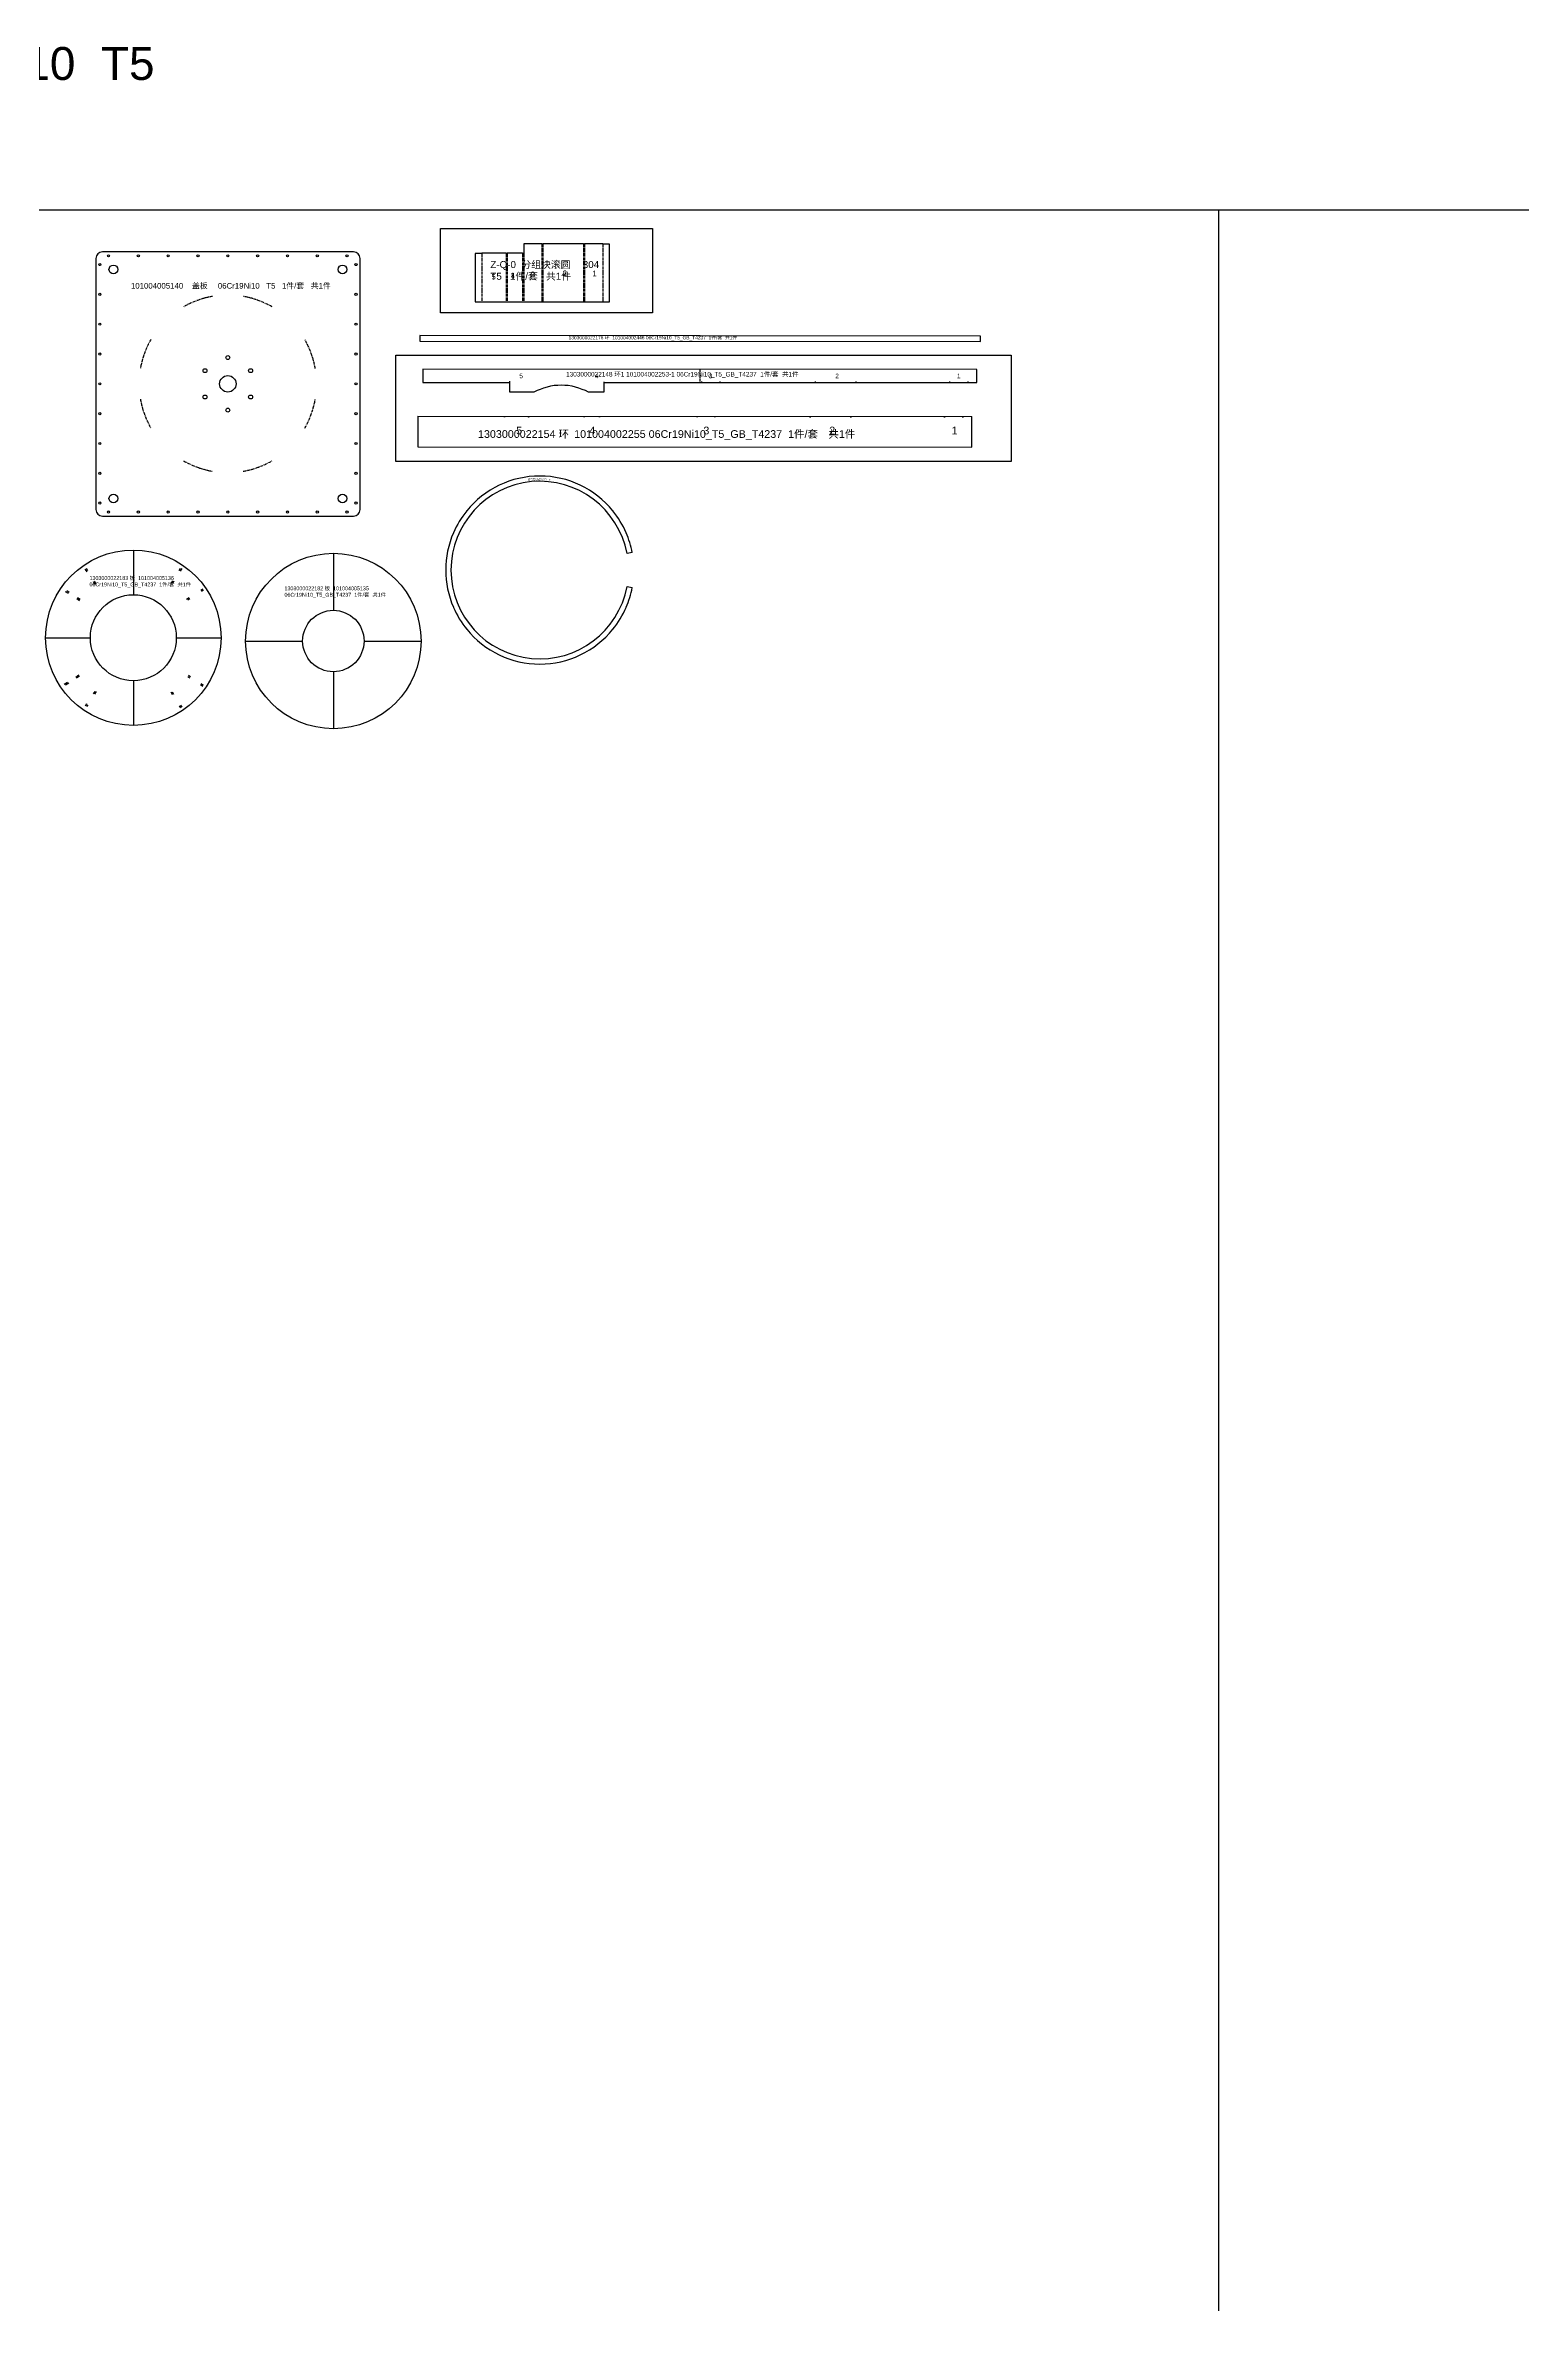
# Model space of a CAD drawing. Extents: x -57734 to 163356, y 2186 to 37537.
# Drawn here: x 44635 to 51373, y 15653 to 25986 of the extents above; entities that cross this region are included whole.
import ezdxf

# ---------------------------------------------------------------- set-up
doc = ezdxf.new("R2010")
doc.units = 0
doc.linetypes.add('CENTERX2', pattern=[20.32, 12.7, -2.54, 2.54, -2.54])
doc.linetypes.add('PHANTOM', pattern=[12.7, 6.35, -1.27, 1.27, -1.27, 1.27, -1.27])
doc.layers.get('0').update_dxf_attribs({"linetype": 'CONTINUOUS'})
doc.layers.add('1轮廓实线层', color=7, linetype='CONTINUOUS')
doc.layers.add('9双点划线层', color=6, linetype='PHANTOM')
doc.styles.get("Standard").update_dxf_attribs({"font": 'arial.ttf'})

# ---------------------------------------------------------------- blocks, each defined once
blk = doc.blocks.new('101004005140____盖板')
at = {"color": 7, "linetype": 'CONTINUOUS'}
for p, q in [((-10834, 961), (-10834, -184)), ((-9659, 991), (-10804, 991)), ((-9629, -184), (-9629, 961)), ((-10804, -214), (-9659, -214))]:
    blk.add_line(p, q, dxfattribs=at)
for centre, radius in [((-10816, 933), 5), ((-10776, 973), 5), ((-10754, 911), 20), ((-10640, 973), 5), ((-10504, 973), 5), ((-10368, 973), 5), ((-10232, 973), 5), ((-10096, 973), 5), ((-9960, 973), 5), ((-9824, 973), 5), ((-9709, 911), 20), ((-9688, 973), 5), ((-9647, 933), 5), ((-10816, 797), 5), ((-9647, 797), 5), ((-10816, 661), 5), ((-9647, 661), 5), ((-10816, 525), 5), ((-10232, 509), 9), ((-9647, 525), 5), ((-10336, 449), 9), ((-10232, 389), 37.5), ((-10128, 449), 9), ((-10816, 389), 5), ((-10336, 329), 9), ((-10128, 329), 9), ((-9647, 389), 5), ((-10816, 253), 5), ((-10232, 269), 9), ((-9647, 253), 5), ((-10816, 117), 5), ((-9647, 117), 5), ((-10816, -19), 5), ((-9647, -19), 5), ((-10816, -155), 5), ((-10776, -196), 5), ((-10754, -134), 20), ((-10640, -196), 5), ((-10504, -196), 5), ((-10368, -196), 5), ((-10232, -196), 5), ((-10096, -196), 5), ((-9960, -196), 5), ((-9824, -196), 5), ((-9709, -134), 20), ((-9688, -196), 5), ((-9647, -155), 5)]:
    blk.add_circle(centre, radius, dxfattribs=at)
for centre, start, end in [((-10804, 961), 90, 180), ((-9659, 961), 0, 90), ((-10804, -184), 180, 270), ((-9659, -184), 270, 0)]:
    blk.add_arc(centre, 30, start, end, dxfattribs=at)
at = {"color": 6, "linetype": 'CENTERX2'}
for start, end in [(100, 120), (60, 80), (150, 170), (10, 30), (190, 210), (330, 350), (240, 260), (280, 300)]:
    blk.add_arc((-10232, 389), 405, start, end, dxfattribs=at)
at = {"color": 2, "insert": (-10674, 849), "char_height": 25.6, "width": 950.21, "attachment_point": 1}
blk.add_mtext('101004005140    {\\fSimSun|b0|i0|c134|p2;盖板  } 06Cr19Ni10   T5   1{\\fSimSun|b0|i0|c134|p2;件}/{\\fSimSun|b0|i0|c134|p2;套}   {\\fSimSun|b0|i0|c134|p2;共}1{\\fSimSun|b0|i0|c134|p2;件}', dxfattribs=at)
blk = doc.blocks.new('1303000022183_板_1010040051')
at = {"color": 6, "linetype": 'CONTINUOUS'}
for p, q in [((-211, 300), (-219, 312)), ((-207, 305), (-214, 315)), ((214, 316), (207, 305)), ((221, 315), (213, 303)), ((-296, 202), (-309, 210)), ((-292, 206), (-304, 214)), ((-175, 243), (-182, 255)), ((-170, 246), (-177, 258)), ((178, 260), (171, 248)), ((184, 258), (178, 248)), ((317, 222), (308, 216)), ((320, 217), (311, 211)), ((-245, 169), (-257, 177)), ((-243, 175), (-254, 182)), ((254, 182), (243, 175)), ((257, 177), (248, 171)), ((-301, -205), (-316, -214)), ((-248, -171), (-263, -181)), ((-245, -176), (-259, -185)), ((257, -184), (248, -178)), ((260, -179), (251, -173)), ((-294, -207), (-309, -217)), ((-213, -302), (-219, -312)), ((-208, -306), (-213, -314)), ((-176, -245), (-183, -256)), ((-170, -246), (-177, -258)), ((178, -260), (172, -249)), ((185, -259), (178, -248)), ((217, -320), (210, -310)), ((222, -317), (216, -308)), ((317, -222), (307, -215)), ((320, -217), (309, -210))]:
    blk.add_line(p, q, dxfattribs=at)
at = {"color": 6}
for p, q in [((0, 400), (0, 196)), ((-400, 0), (-196, 0)), ((196, 0), (400, 0)), ((0, -196), (0, -400))]:
    blk.add_line(p, q, dxfattribs=at)
at = {"color": 7, "linetype": 'CONTINUOUS'}
for radius in [400, 196]:
    blk.add_circle((0, 0), radius, dxfattribs=at)
at = {"color": 3, "insert": (-200, 281), "char_height": 17.5, "width": 475.62, "attachment_point": 1}
blk.add_mtext('1303000022183 {\\fSimSun|b0|i0|c134|p2;板 }101004005136 06Cr19Ni10_T5_GB_T4237  1{\\fSimSun|b0|i0|c134|p2;件}/{\\fSimSun|b0|i0|c134|p2;套}  {\\fSimSun|b0|i0|c134|p2;共}1{\\fSimSun|b0|i0|c134|p2;件}', dxfattribs=at)
blk = doc.blocks.new('1303000022182_板_1010040051')
at = {"color": 6}
for p, q in [((0, 400), (0, 140)), ((-400, 0), (-140, 0)), ((140, 0), (400, 0)), ((0, -140), (0, -400))]:
    blk.add_line(p, q, dxfattribs=at)
at = {"color": 7, "linetype": 'CONTINUOUS'}
for radius in [400, 140]:
    blk.add_circle((0, 0), radius, dxfattribs=at)
at = {"color": 3, "insert": (-223, 249), "char_height": 17.5, "width": 484.96, "attachment_point": 1}
blk.add_mtext('1303000022182 {\\fSimSun|b0|i0|c134|p2;板 }101004005135 06Cr19Ni10_T5_GB_T4237  1{\\fSimSun|b0|i0|c134|p2;件}/{\\fSimSun|b0|i0|c134|p2;套}  {\\fSimSun|b0|i0|c134|p2;共}1{\\fSimSun|b0|i0|c134|p2;件}', dxfattribs=at)
blk = doc.blocks.new('1303000022176_环_1010040024')
at = {"layer": '1轮廓实线层', "linetype": 'CONTINUOUS'}
for p, q in [((-2557, 14), (-2557, -11)), ((0, 12), (-2557, 14)), ((0, -12), (0, 12)), ((-2557, -11), (0, -12))]:
    blk.add_line(p, q, dxfattribs=at)
at = {"color": 3, "insert": (-1879, 13), "char_height": 15.75, "width": 796.87, "attachment_point": 1}
blk.add_mtext('1303000022176 {\\fSimSun|b0|i0|c134|p2;环 }101004002446 06Cr19Ni10_T5_GB_T4237  1{\\fSimSun|b0|i0|c134|p2;件}/{\\fSimSun|b0|i0|c134|p2;套}  {\\fSimSun|b0|i0|c134|p2;共}1{\\fSimSun|b0|i0|c134|p2;件}', dxfattribs=at)
blk = doc.blocks.new('1303000022148_环1_101004002')
at = {"color": 7, "linetype": 'CONTINUOUS'}
for p, q in [((805, -911), (805, -971)), ((3331, -912), (805, -911)), ((3331, -972), (3331, -912)), ((805, -971), (1200, -971)), ((1200, -971), (1200, -1014)), ((1200, -1014), (1310, -1014)), ((1310, -1014), (1313, -1014)), ((1559, -1014), (1562, -1014)), ((1562, -1014), (1632, -1014)), ((1632, -971), (2078, -972)), ((1632, -1014), (1632, -971)), ((2078, -972), (2160, -972)), ((2160, -972), (2594, -972)), ((2594, -972), (2779, -972)), ((2779, -972), (3207, -972)), ((3207, -972), (3290, -972)), ((3290, -972), (3331, -972))]:
    blk.add_line(p, q, dxfattribs=at)
at = {"color": 1}
for p, q in [((1200, -966), (1200, -971)), ((1632, -971), (1632, -969))]:
    blk.add_line(p, q, dxfattribs=at)
at = {"color": 1, "linetype": 'CONTINUOUS'}
for p, q in [((1310, -1014), (1310, -1012)), ((1562, -1012), (1562, -1014)), ((2078, -972), (2078, -967)), ((2160, -967), (2160, -972)), ((2594, -967), (2594, -972)), ((2779, -967), (2779, -972)), ((3207, -967), (3207, -972)), ((3290, -967), (3290, -972))]:
    blk.add_line(p, q, dxfattribs=at)
at = {"color": 7, "linetype": 'CONTINUOUS', "flags": 128}
blk.add_lwpolyline([(1313, -1014), (1328, -1007), (1342, -1001), (1357, -995), (1373, -991), (1388, -987), (1404, -984), (1420, -983), (1436, -982), (1452, -983), (1468, -984), (1484, -987), (1500, -991), (1515, -995), (1530, -1001), (1545, -1007), (1559, -1014)], dxfattribs=at)
at = {"layer": '1轮廓实线层', "linetype": 'CONTINUOUS'}
for p, q in [((3331, -912), (805, -911)), ((805, -971), (1200, -971)), ((1200, -1014), (1310, -1014)), ((1632, -971), (2078, -972)), ((2160, -972), (2594, -972)), ((2779, -972), (3207, -972))]:
    blk.add_line(p, q, dxfattribs=at)
at = {"layer": '1轮廓实线层', "linetype": 'CONTINUOUS', "flags": 128}
blk.add_lwpolyline([(1313, -1014), (1328, -1007), (1342, -1001), (1357, -995), (1373, -991), (1388, -987), (1404, -984), (1420, -983), (1436, -982), (1452, -983), (1468, -984), (1484, -987), (1500, -991), (1515, -995), (1530, -1001), (1545, -1007), (1559, -1014)], dxfattribs=at)
at = {"layer": '9双点划线层', "color": 6, "linetype": 'CENTERX2'}
blk.add_line((2068, -912), (2068, -972), dxfattribs=at)
at = {"color": 3, "insert": (1458, -923), "char_height": 21, "width": 1094.76, "attachment_point": 1}
blk.add_mtext('1303000022148 {\\fSimSun|b0|i0|c134|p2;环}1 101004002253-1 06Cr19Ni10_T5_GB_T4237  1{\\fSimSun|b0|i0|c134|p2;件}/{\\fSimSun|b0|i0|c134|p2;套}  {\\fSimSun|b0|i0|c134|p2;共}1{\\fSimSun|b0|i0|c134|p2;件}', dxfattribs=at)
at = {"color": 6, "char_height": 21, "width": 21, "attachment_point": 1}
for s, insert in [('5', (1245, -931)), ('4', (1590, -931)), ('3', (2109, -931)), ('2', (2686, -931)), ('1', (3241, -931))]:
    blk.add_mtext(s, dxfattribs=dict(at, insert=insert))
blk = doc.blocks.new('1303000022154_环_1010040022')
at = {"color": 7, "linetype": 'CONTINUOUS'}
for p, q in [((-2526, 71), (-2526, -69)), ((0, -70), (0, 70))]:
    blk.add_line(p, q, dxfattribs=at)
at = {"color": 7}
blk.add_line((-2526, 71), (0, 70), dxfattribs=at)
at = {"color": 1, "linetype": 'CONTINUOUS'}
for p, q in [((-2131, 71), (-2131, 66)), ((-2131, 66), (-2131, 71)), ((-2131, 66), (-2131, 66)), ((-2021, 66), (-2021, 71)), ((-2020, 66), (-2021, 66)), ((-2020, 71), (-2020, 66)), ((-1768, 66), (-1768, 71)), ((-1768, 71), (-1768, 66)), ((-1768, 66), (-1768, 66)), ((-1698, 66), (-1698, 71)), ((-1698, 71), (-1698, 66)), ((-1698, 66), (-1698, 66)), ((-1253, 66), (-1253, 71)), ((-1253, 71), (-1253, 66)), ((-1253, 66), (-1253, 66)), ((-1171, 66), (-1171, 71)), ((-1171, 71), (-1171, 66)), ((-1171, 66), (-1171, 66)), ((-737, 65), (-737, 70)), ((-737, 70), (-737, 65)), ((-737, 65), (-737, 65)), ((-552, 65), (-552, 70)), ((-551, 65), (-552, 65)), ((-551, 70), (-551, 65)), ((-124, 65), (-124, 70)), ((-124, 70), (-124, 65)), ((-124, 65), (-124, 65)), ((-41, 65), (-41, 70)), ((-41, 70), (-41, 65)), ((-41, 65), (-41, 65))]:
    blk.add_line(p, q, dxfattribs=at)
at = {"layer": '1轮廓实线层', "linetype": 'CONTINUOUS'}
blk.add_line((-2526, -69), (0, -70), dxfattribs=at)
at = {"color": 3, "insert": (-2252, 7), "char_height": 35, "width": 1751.78, "attachment_point": 1}
blk.add_mtext('1303000022154 {\\fSimSun|b0|i0|c134|p2;环 }101004002255 06Cr19Ni10_T5_GB_T4237  1{\\fSimSun|b0|i0|c134|p2;件}/{\\fSimSun|b0|i0|c134|p2;套  共}1{\\fSimSun|b0|i0|c134|p2;件}', dxfattribs=at)
at = {"color": 6, "char_height": 35, "width": 35, "attachment_point": 1}
for s, insert in [('5', (-2078, 23)), ('4', (-1744, 23)), ('3', (-1224, 23)), ('2', (-650, 23)), ('1', (-92, 23))]:
    blk.add_mtext(s, dxfattribs=dict(at, insert=insert))
blk = doc.blocks.new('1303000022155_环_1010040022')
at = {"color": 7, "linetype": 'CONTINUOUS'}
for p, q in [((-332, 270), (-334, 270)), ((-334, 270), (-332, 270)), ((-332, 270), (-332, 270)), ((334, 270), (332, 270)), ((332, 270), (332, 270)), ((332, 270), (334, 270)), ((-392, 170), (-394, 170)), ((-394, 170), (-392, 170)), ((-392, 170), (-392, 170)), ((394, 170), (392, 170)), ((392, 170), (392, 170)), ((392, 170), (394, 170)), ((422, 80), (398, 75)), ((398, -75), (422, -80)), ((-394, -170), (-392, -170)), ((-392, -170), (-394, -170)), ((-392, -170), (-392, -170)), ((392, -170), (394, -170)), ((392, -170), (392, -170)), ((394, -170), (392, -170)), ((-334, -270), (-332, -270)), ((-332, -270), (-334, -270)), ((-332, -270), (-332, -270)), ((332, -270), (334, -270)), ((332, -270), (332, -270)), ((334, -270), (332, -270))]:
    blk.add_line(p, q, dxfattribs=at)
for radius, start, end in [(429, 38.9993, 141.0007), (405, 10.7, 349.3), (429, 141.0179, 156.6372), (429, 23.3628, 38.9821), (429, 156.6518, 203.3482), (429, 10.7, 23.3482), (429, 336.6518, 349.3), (429, 203.3628, 218.9821), (429, 321.0179, 336.6372), (429, 218.9993, 321.0007)]:
    blk.add_arc((0, 0), radius, start, end, dxfattribs=at)
at = {"color": 3, "insert": (-54, 420), "char_height": 3.92, "width": 109.67, "attachment_point": 1}
blk.add_mtext('1303000022155 {\\fSimSun|b0|i0|c134|p2;环 }101004002258 06Cr19Ni10_T5_GB_T4237  1{\\fSimSun|b0|i0|c134|p2;件}/{\\fSimSun|b0|i0|c134|p2;套  共}1{\\fSimSun|b0|i0|c134|p2;件}', dxfattribs=at)
blk = doc.blocks.new('Z-Q-0__分组块滚圆')
at = {"color": 7, "linetype": 'CONTINUOUS'}
for p, q in [((46596, 25036), (46596, 24816)), ((46626, 25036), (46596, 25036)), ((46737, 25038), (46626, 25038)), ((46626, 25038), (46626, 25036)), ((46737, 25036), (46737, 25038)), ((46742, 25036), (46737, 25036)), ((46742, 25038), (46742, 25036)), ((46812, 25038), (46742, 25038)), ((46812, 25036), (46812, 25038)), ((46817, 25036), (46812, 25036)), ((46817, 25081), (46817, 25036)), ((46899, 25081), (46817, 25081)), ((46899, 25079), (46899, 25081)), ((46904, 25079), (46899, 25079)), ((46904, 25081), (46904, 25079)), ((47089, 25081), (46904, 25081)), ((47089, 25079), (47089, 25081)), ((47094, 25079), (47089, 25079)), ((47094, 25081), (47094, 25079)), ((47178, 25081), (47094, 25081)), ((47178, 25079), (47178, 25081)), ((47208, 25079), (47178, 25079)), ((47208, 24816), (47208, 25079)), ((46596, 24816), (47208, 24816))]:
    blk.add_line(p, q, dxfattribs=at)
at = {"color": 6, "linetype": 'CENTERX2'}
for p, q in [((46626, 25036), (46626, 24816)), ((46737, 25036), (46737, 24816)), ((46742, 25036), (46742, 24816)), ((46812, 25036), (46812, 24816)), ((46817, 25036), (46817, 24816)), ((46899, 25079), (46899, 24816)), ((46904, 25079), (46904, 24816)), ((47089, 25079), (47089, 24816)), ((47094, 25079), (47094, 24816)), ((47178, 25079), (47178, 24816))]:
    blk.add_line(p, q, dxfattribs=at)
at = {"color": 7, "linetype": 'CENTERX2'}
blk.add_line((46596, 24816), (47208, 24816), dxfattribs=at)
at = {"color": 2, "insert": (46665, 25002), "char_height": 32, "width": 527.2, "attachment_point": 1}
blk.add_mtext('Z-Q-0  {\\fSimSun|b0|i0|c134|p2;分组块滚圆  } 304   T5   1{\\fSimSun|b0|i0|c134|p2;件}/{\\fSimSun|b0|i0|c134|p2;套}   {\\fSimSun|b0|i0|c134|p2;共}1{\\fSimSun|b0|i0|c134|p2;件}', dxfattribs=at)
at = {"color": 6, "char_height": 25, "width": 37.74, "attachment_point": 1}
for s, insert in [('5', (46670, 24943)), ('4', (46758, 24947)), ('3', (46849, 24954)), ('2', (46995, 24959)), ('1', (47130, 24958))]:
    blk.add_mtext(s, dxfattribs=dict(at, insert=insert))

msp = doc.modelspace()

# ---------------------------------------------------------------- linework, layer by layer
at = {"color": 1}
for p, q in [((-57734.46381, 25235.63765), (163355.72875, 25235.63765)), ((49986.50179, 25235.63765), (49986.50179, 15652.79911))]:
    msp.add_line(p, q, dxfattribs=at)
at = {"color": 2}
for points in [[(46438.17853, 25151.22022), (47403.97168, 25151.22022), (47403.97168, 24765.96589), (46438.17853, 24765.96589)], [(46233.41142, 24572.87808), (49040.43558, 24572.87808), (49040.43558, 24087.29726), (46233.41142, 24087.29726)]]:
    msp.add_lwpolyline(points, close=True, dxfattribs=at)

# ---------------------------------------------------------------- block references
at = {"color": 4}
msp.add_blockref('101004005140____盖板', (55699.46777, 24053.00126), dxfattribs=at)
at = {"color": 2}
msp.add_blockref('Z-Q-0__分组块滚圆', (0, 0), dxfattribs=at)
for name, p in [('1303000022176_环_1010040024', (48900.57196, 24647.80187)), ('1303000022148_环1_101004002', (45552.14505, 25419.38291)), ('1303000022154_环_1010040022', (48860.53345, 24223.52278)), ('1303000022155_环_1010040022', (46890.39502, 23592.51501)), ('1303000022183_板_1010040051', (45036.51288, 23283.87136)), ('1303000022182_板_1010040051', (45948.78434, 23268.80805))]:
    msp.add_blockref(name, p)

# ---------------------------------------------------------------- texts
at = {"color": 1, "insert": (43654.21967, 25978.11935), "char_height": 150, "width": 2389.4800504, "attachment_point": 1}
msp.add_mtext('06Cr19Ni10  T5', dxfattribs=at)

doc.saveas('drawing.dxf')
